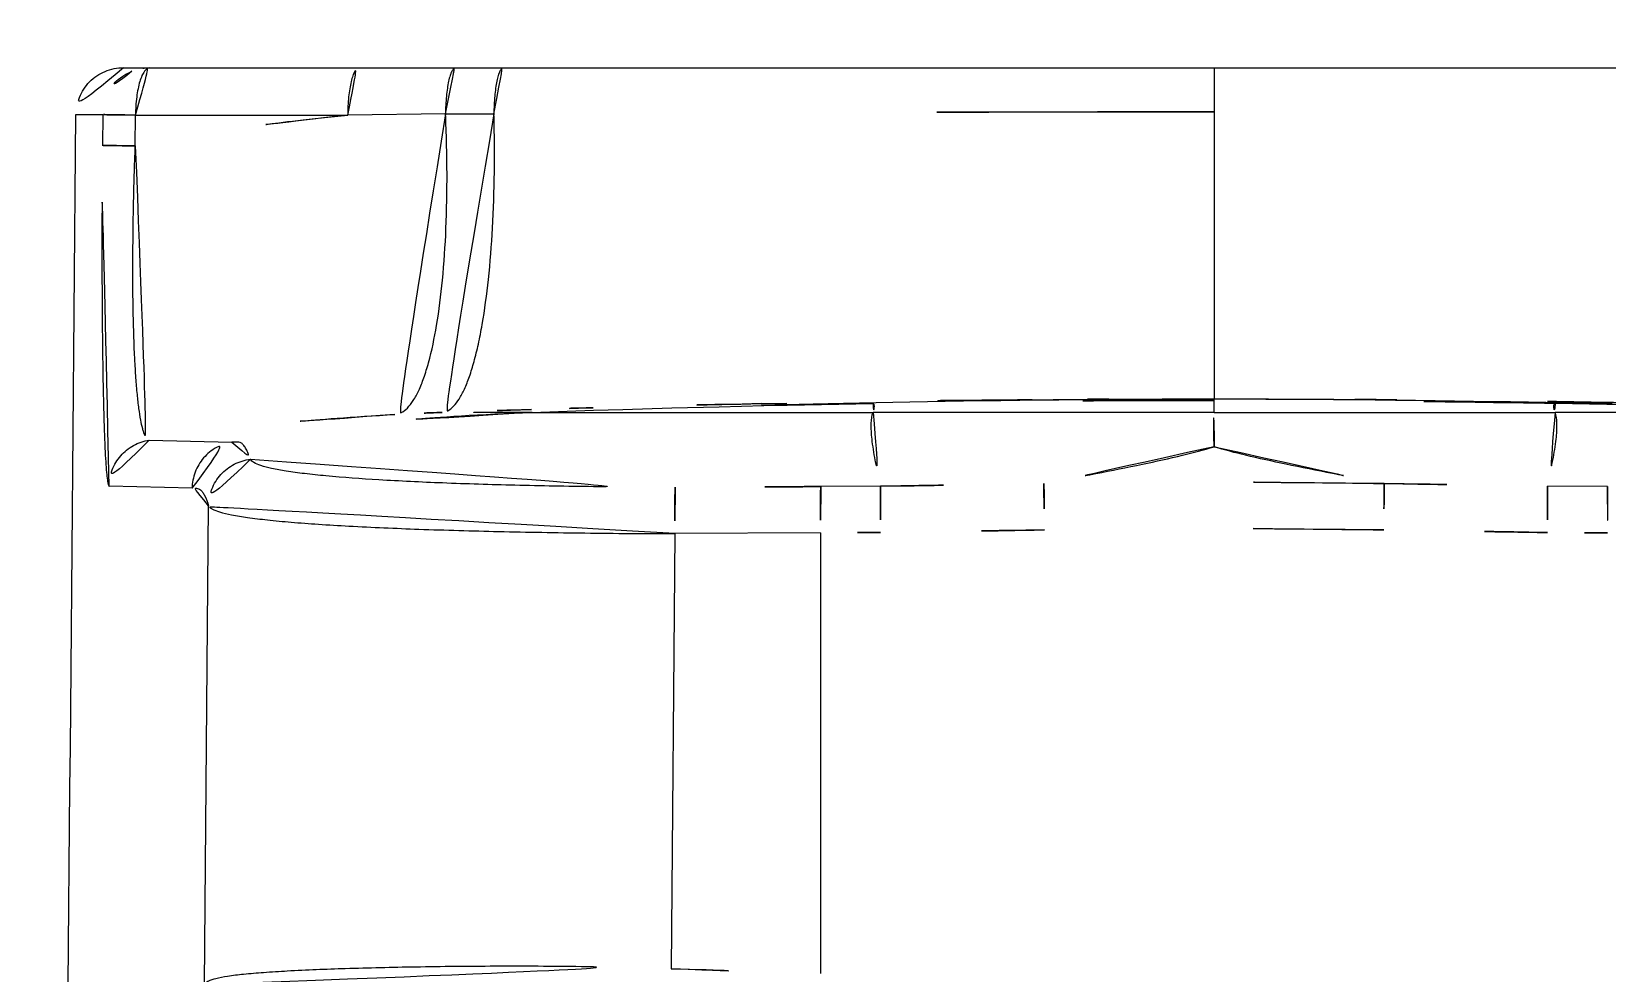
# Model space of a CAD drawing. Extents: x 16296660632 to 16296672714, y -37409619871 to -37409617455.
# Drawn here: x 16296672226.76 to 16296672260.05, y -37409617780.29 to -37409617760.39 of the extents above; entities that cross this region are included whole.
import ezdxf

# ---------------------------------------------------------------- set-up
doc = ezdxf.new("R2010")
doc.units = 0
doc.header["$LTSCALE"] = 10
doc.header["$MEASUREMENT"] = 0
doc.layers.get('0').update_dxf_attribs({"linetype": 'CONTINUOUS'})
doc.layers.add('02___PRT_ALL_AXES', color=7, linetype='CONTINUOUS')

msp = doc.modelspace()

# ---------------------------------------------------------------- linework, layer by layer
at = {"color": 7, "linetype": 'Continuous'}
for p, q in [((16296672228.70253, -37409617761.151016), (16296672274.785931, -37409617761.151016)), ((16296672251.74423, -37409617761.151016), (16296672251.74441, -37409617762.084373)), ((16296672227.69961, -37409617762.142281), (16296672228.2659, -37409617762.142281)), ((16296672228.2659, -37409617762.142281), (16296672228.260151, -37409617762.802208)), ((16296672228.95496, -37409617762.801888), (16296672228.96077, -37409617762.151016)), ((16296672228.960779, -37409617762.151016), (16296672233.44301, -37409617762.151016)), ((16296672235.508539, -37409617762.129318), (16296672233.441959, -37409617762.151039)), ((16296672235.50848, -37409617762.129318), (16296672236.53076, -37409617762.122772)), ((16296672251.743811, -37409617762.084328), (16296672251.74477, -37409617768.001106)), ((16296672242.18206, -37409617768.248871), (16296672242.717661, -37409617768.238228)), ((16296672242.72332, -37409617768.280151), (16296672244.53961, -37409617768.244034)), ((16296672247.90123, -37409617768.166817), (16296672248.34409, -37409617768.163391)), ((16296672248.346041, -37409617768.164124), (16296672248.783449, -37409617768.16095)), ((16296672248.783449, -37409617768.16095), (16296672249.3475, -37409617768.157494)), ((16296672249.3475, -37409617768.157494), (16296672249.86051, -37409617768.154984)), ((16296672249.47336, -37409617768.158218), (16296672249.69677, -37409617768.156929)), ((16296672249.69677, -37409617768.156929), (16296672250.169861, -37409617768.154533)), ((16296672249.86051, -37409617768.154984), (16296672250.21294, -37409617768.15361)), ((16296672250.21294, -37409617768.15361), (16296672250.963181, -37409617768.151619)), ((16296672250.963181, -37409617768.151619), (16296672251.74423, -37409617768.150963)), ((16296672251.55958, -37409617768.148041), (16296672251.74423, -37409617768.147629)), ((16296672251.74423, -37409617768.4347), (16296672251.74423, -37409617768.147629)), ((16296672251.74423, -37409617768.150963), (16296672251.74423, -37409617768.151077)), ((16296672251.74423, -37409617768.151016), (16296672251.74423, -37409617768.150963)), ((16296672251.74423, -37409617768.151207), (16296672251.74423, -37409617768.151016)), ((16296672251.74477, -37409617768.001106), (16296672251.74506, -37409617768.151016)), ((16296672252.360001, -37409617768.151367), (16296672252.636681, -37409617768.151817)), ((16296672253.25436, -37409617768.153526), (16296672253.608391, -37409617768.154892)), ((16296672253.608391, -37409617768.154892), (16296672253.827641, -37409617768.155884)), ((16296672253.81571, -37409617768.157066), (16296672253.99354, -37409617768.158089)), ((16296672253.827641, -37409617768.155884), (16296672254.05344, -37409617768.157021)), ((16296672254.05344, -37409617768.157021), (16296672254.27453, -37409617768.158249)), ((16296672254.27453, -37409617768.158249), (16296672254.57765, -37409617768.16011)), ((16296672254.57765, -37409617768.16011), (16296672254.897539, -37409617768.1623)), ((16296672254.897539, -37409617768.1623), (16296672255.059389, -37409617768.16349)), ((16296672255.059389, -37409617768.16349), (16296672255.16398, -37409617768.164291)), ((16296672255.603901, -37409617768.166962), (16296672255.16593, -37409617768.163544)), ((16296672260.765141, -37409617768.280151), (16296672258.948839, -37409617768.244034)), ((16296672237.335329, -37409617768.434914), (16296672238.635189, -37409617768.39106)), ((16296672237.337111, -37409617768.434853), (16296672244.53961, -37409617768.434837)), ((16296672242.186871, -37409617768.277863), (16296672242.4622, -37409617768.271057)), ((16296672251.74423, -37409617768.4347), (16296672244.53961, -37409617768.434837)), ((16296672251.74423, -37409617768.4347), (16296672258.948839, -37409617768.434837)), ((16296672266.151211, -37409617768.434837), (16296672258.948839, -37409617768.434837)), ((16296672229.24815, -37409617769.019043), (16296672230.99629, -37409617769.064369)), ((16296672230.156811, -37409617770.038879), (16296672228.40299, -37409617769.994019)), ((16296672244.69862, -37409617769.995377), (16296672243.43675, -37409617770.001999)), ((16296672260.051701, -37409617770.001999), (16296672258.78764, -37409617769.995361)), ((16296672230.41803, -37409617780.524757), (16296672230.503969, -37409617770.407066)), ((16296672240.353689, -37409617770.993958), (16296672240.275579, -37409617780.190086)), ((16296672243.431101, -37409617770.980461), (16296672240.353689, -37409617770.993958)), ((16296672243.431101, -37409617770.980461), (16296672243.429951, -37409617780.291237))]:
    msp.add_line(p, q, dxfattribs=at)
for points in [[(16296672242.4622, -37409617768.271057), (16296672242.704081, -37409617768.265221), (16296672242.98015, -37409617768.25872), (16296672243.27668, -37409617768.251938), (16296672243.59008, -37409617768.245003), (16296672243.917669, -37409617768.237984), (16296672244.25663, -37409617768.231003), (16296672244.60383, -37409617768.224136), (16296672244.958429, -37409617768.217422), (16296672245.32044, -37409617768.210876), (16296672245.689699, -37409617768.204529), (16296672246.066071, -37409617768.198402), (16296672246.449459, -37409617768.192497), (16296672246.83975, -37409617768.186867), (16296672247.236799, -37409617768.181534), (16296672247.64045, -37409617768.176483), (16296672248.050541, -37409617768.171753), (16296672248.466881, -37409617768.167374), (16296672248.88962, -37409617768.163361), (16296672249.318741, -37409617768.159729), (16296672249.75423, -37409617768.156502), (16296672250.196079, -37409617768.153702), (16296672250.64427, -37409617768.151337), (16296672251.09878, -37409617768.149452), (16296672251.55958, -37409617768.148041)], [(16296672250.169861, -37409617768.154533), (16296672250.709261, -37409617768.152443), (16296672251.342119, -37409617768.150864), (16296672251.74423, -37409617768.150337)], [(16296672251.74423, -37409617768.147629), (16296672251.947041, -37409617768.148087), (16296672252.42523, -37409617768.149582), (16296672252.896379, -37409617768.151588), (16296672253.360491, -37409617768.154099), (16296672253.817591, -37409617768.157082), (16296672254.26771, -37409617768.160507), (16296672254.71085, -37409617768.164383), (16296672255.147051, -37409617768.168648), (16296672255.576389, -37409617768.173302), (16296672255.99897, -37409617768.178307), (16296672256.41461, -37409617768.18367), (16296672256.82316, -37409617768.189346), (16296672257.224501, -37409617768.195312), (16296672257.61853, -37409617768.201553), (16296672258.005171, -37409617768.208038), (16296672258.38431, -37409617768.214737), (16296672258.755859, -37409617768.221657), (16296672259.11978, -37409617768.228752), (16296672259.47727, -37409617768.236031), (16296672259.824329, -37409617768.243393), (16296672260.15633, -37409617768.250687)], [(16296672251.74423, -37409617768.150337), (16296672252.2335, -37409617768.151016), (16296672252.952379, -37409617768.15303), (16296672253.524441, -37409617768.155502), (16296672253.81571, -37409617768.157066)], [(16296672251.74423, -37409617768.150963), (16296672251.94743, -37409617768.150993), (16296672252.18853, -37409617768.151154), (16296672252.360001, -37409617768.151367)], [(16296672252.636681, -37409617768.151817), (16296672252.83757, -37409617768.152283), (16296672253.01861, -37409617768.152771), (16296672253.25436, -37409617768.153526)], [(16296672238.63579, -37409617768.391037), (16296672239.254999, -37409617768.371582), (16296672240.29187, -37409617768.341057), (16296672241.28989, -37409617768.314171), (16296672242.236111, -37409617768.29113), (16296672242.72332, -37409617768.280151)]]:
    msp.add_lwpolyline(points, dxfattribs=at)
for centre, radius, start, end in [((16296672229.266029, -37409617762.151016), 1.000141, 112.3947756, 179.4994774), ((16296672238.472429, -37409617812.62825), 50.727176, 95.6899976, 100.8139631), ((16296672251.751591, -37409620776.361351), 3014.27702, 90.000109283, 90.289274128), ((16296672251.71513, -37409620786.380272), 3024.295897, 89.711272282, 89.999453585), ((16296672251.758249, -37409618236.380302), 468.22936, 90.47199712, 91.10633716), ((16296672251.74461, -37409618176.211121), 408.030703, 90, 91.01179148), ((16296672251.744551, -37409618235.357582), 467.206566, 90.27244261, 90.41702621), ((16296672251.743839, -37409618176.211121), 408.030703, 88.98820852, 90), ((16296672251.744699, -37409618234.933868), 466.782864, 89.58002003, 89.72383972), ((16296672251.724991, -37409618236.709824), 468.558919, 88.8937721, 89.52570802), ((16296672237.27272, -37409617821.336693), 52.933728, 93.0679509, 98.7181872), ((16296672239.129009, -37409617819.037773), 50.634639, 92.0303527, 99.2433158), ((16296672237.24684, -37409617820.920433), 52.51667, 91.9731715, 93.063999), ((16296672251.940319, -37409618244.041107), 475.89241, 91.75984509, 91.98825863), ((16296672251.91309, -37409618243.155479), 475.006352, 91.6029504, 91.75984509), ((16296672251.843969, -37409618240.641281), 472.49121, 91.17170136, 91.60305964), ((16296672251.74423, -37409617995.634666), 225.72433, 89.08788261, 90.9124452), ((16296672251.74423, -37409617996.275993), 225.385709, 89.08919384, 90.91113397), ((16296672250.415409, -37409617513.227913), 267.154671, 267.82486192, 268.5016661)]:
    msp.add_arc(centre, radius, start, end, dxfattribs=at)
for points, knots in [([(16296672228.70253, -37409617761.151016), (16296672228.570959, -37409617761.151016), (16296672228.305099, -37409617761.20433), (16296672227.970261, -37409617761.431229), (16296672227.756411, -37409617761.760918), (16296672227.703899, -37409617762.012779), (16296672227.699249, -37409617762.133057)], [0, 0, 0, 0, 0.25569682, 0.511115603, 0.766078858, 1, 1, 1, 1]), ([(16296672228.96077, -37409617762.151016), (16296672228.96077, -37409617762.023209), (16296672228.971201, -37409617761.836662), (16296672229.008659, -37409617761.601196), (16296672229.04538, -37409617761.45076), (16296672229.08979, -37409617761.32634), (16296672229.140779, -37409617761.232178), (16296672229.19717, -37409617761.169144), (16296672229.244711, -37409617761.151016), (16296672229.265511, -37409617761.151016)], [0, 0, 0, 0, 0.34955497, 0.509216798, 0.651585114, 0.772549851, 0.869518856, 0.943086078, 1, 1, 1, 1]), ([(16296672233.443001, -37409617762.151016), (16296672233.443001, -37409617762.023323), (16296672233.451241, -37409617761.837357), (16296672233.481569, -37409617761.601639), (16296672233.510509, -37409617761.452011), (16296672233.54731, -37409617761.326576), (16296672233.59029, -37409617761.222923), (16296672233.64789, -37409617761.151016), (16296672233.688181, -37409617761.151016)], [0, 0, 0, 0, 0.359922921, 0.523755474, 0.668883351, 0.790786411, 0.886431632, 1, 1, 1, 1]), ([(16296672235.50848, -37409617762.129318), (16296672235.509081, -37409617762.003868), (16296672235.517111, -37409617761.821487), (16296672235.54434, -37409617761.590637), (16296672235.57056, -37409617761.444122), (16296672235.601761, -37409617761.323433), (16296672235.637711, -37409617761.232681), (16296672235.674999, -37409617761.172058), (16296672235.711479, -37409617761.151016), (16296672235.726801, -37409617761.151016)], [0, 0, 0, 0, 0.363719065, 0.528373249, 0.673645486, 0.794993086, 0.889272237, 0.95558271, 1, 1, 1, 1]), ([(16296672236.53076, -37409617762.122772), (16296672236.531481, -37409617761.99807), (16296672236.539141, -37409617761.816902), (16296672236.564711, -37409617761.587547), (16296672236.58926, -37409617761.442162), (16296672236.61829, -37409617761.322487), (16296672236.65189, -37409617761.232567), (16296672236.686001, -37409617761.17276), (16296672236.72047, -37409617761.15107), (16296672236.734909, -37409617761.151016)], [0, 0, 0, 0, 0.365994397, 0.53137213, 0.677060953, 0.798470316, 0.892360358, 0.957612608, 1, 1, 1, 1]), ([(16296672228.96077, -37409617762.151016), (16296672228.8692, -37409617762.150131), (16296672228.70429, -37409617762.148422), (16296672228.511789, -37409617762.146347), (16296672228.390261, -37409617762.144608), (16296672228.328899, -37409617762.143967), (16296672228.28982, -37409617762.142738), (16296672228.271259, -37409617762.142883), (16296672228.26593, -37409617762.142288)], [0, 0, 0, 0, 0.395351891, 0.711989099, 0.831062317, 0.920108958, 0.976827921, 1, 1, 1, 1]), ([(16296672235.508539, -37409617762.129318), (16296672235.527611, -37409617762.540817), (16296672235.548441, -37409617763.347893), (16296672235.52829, -37409617764.519562), (16296672235.45751, -37409617765.598923), (16296672235.339109, -37409617766.546547), (16296672235.19849, -37409617767.235741), (16296672235.059179, -37409617767.692261), (16296672234.952459, -37409617767.961731), (16296672234.83802, -37409617768.177689), (16296672234.71595, -37409617768.339088), (16296672234.58474, -37409617768.445343), (16296672234.485769, -37409617768.475998), (16296672234.439659, -37409617768.478844)], [0, 0, 0, 0, 0.185783236, 0.363976998, 0.528333552, 0.673363334, 0.794434689, 0.844951685, 0.888453598, 0.924963508, 0.954864217, 0.979169452, 1, 1, 1, 1]), ([(16296672236.530809, -37409617762.122787), (16296672236.542101, -37409617762.534126), (16296672236.548771, -37409617763.340286), (16296672236.511351, -37409617764.509491), (16296672236.427891, -37409617765.584923), (16296672236.31912, -37409617766.40284), (16296672236.207781, -37409617766.979469), (16296672236.118891, -37409617767.346748), (16296672236.02202, -37409617767.664772), (16296672235.91799, -37409617767.930931), (16296672235.807671, -37409617768.143463), (16296672235.691191, -37409617768.301399), (16296672235.566971, -37409617768.404709), (16296672235.47271, -37409617768.433487), (16296672235.42938, -37409617768.435211)], [0, 0, 0, 0, 0.186949122, 0.366156681, 0.531303957, 0.676827346, 0.740724026, 0.79804123, 0.84842895, 0.891652337, 0.927703777, 0.956926215, 0.9803006, 1, 1, 1, 1]), ([(16296672228.95496, -37409617762.801888), (16296672228.8634, -37409617762.801003), (16296672228.698509, -37409617762.799301), (16296672228.506029, -37409617762.797234), (16296672228.38451, -37409617762.795486), (16296672228.32316, -37409617762.794853), (16296672228.284081, -37409617762.793633), (16296672228.26553, -37409617762.79377), (16296672228.260201, -37409617762.793182)], [0, 0, 0, 0, 0.395360143, 0.711993608, 0.831064625, 0.920109952, 0.976828258, 1, 1, 1, 1]), ([(16296672228.954969, -37409617762.801903), (16296672228.93779, -37409617763.220001), (16296672228.91622, -37409617764.039963), (16296672228.90057, -37409617765.22644), (16296672228.907129, -37409617766.309433), (16296672228.932911, -37409617767.12455), (16296672228.966299, -37409617767.68969), (16296672228.99485, -37409617768.039513), (16296672229.027651, -37409617768.336029), (16296672229.06513, -37409617768.578812), (16296672229.10006, -37409617768.745064), (16296672229.131081, -37409617768.852547), (16296672229.159269, -37409617768.934647), (16296672229.20343, -37409617769.018639), (16296672229.24925, -37409617769.014587)], [0, 0, 0, 0, 0.200212518, 0.392411273, 0.567715281, 0.718347781, 0.782528304, 0.838576303, 0.886229344, 0.925315356, 0.955851725, 0.967956367, 0.977989658, 1, 1, 1, 1]), ([(16296672228.40299, -37409617769.994019), (16296672228.39867, -37409617769.993736), (16296672228.389469, -37409617769.981239), (16296672228.381889, -37409617769.956947), (16296672228.372339, -37409617769.915901), (16296672228.3591, -37409617769.830887), (16296672228.343821, -37409617769.683777), (16296672228.327709, -37409617769.460007), (16296672228.3125, -37409617769.173027), (16296672228.29854, -37409617768.824402), (16296672228.28602, -37409617768.415901), (16296672228.27516, -37409617767.950447), (16296672228.266081, -37409617767.431763), (16296672228.256241, -37409617766.64843), (16296672228.249649, -37409617765.578873), (16296672228.250179, -37409617764.219933), (16296672228.25592, -37409617763.28125), (16296672228.260151, -37409617762.802208)], [0, 0, 0, 0, 0.001803221, 0.005432436, 0.011159134, 0.019049025, 0.041421327, 0.072609828, 0.112545412, 0.161084521, 0.217938335, 0.282759723, 0.354995615, 0.434006813, 0.609036245, 0.800470719, 1, 1, 1, 1]), ([(16296672244.53961, -37409617768.244034), (16296672244.54903, -37409617768.249718), (16296672244.565781, -37409617768.270218), (16296672244.57048, -37409617768.314453), (16296672244.56146, -37409617768.370613), (16296672244.548109, -37409617768.411812), (16296672244.53961, -37409617768.434837)], [0, 0, 0, 0, 0.162479044, 0.363145749, 0.63751106, 1, 1, 1, 1]), ([(16296672258.948839, -37409617768.244034), (16296672258.939421, -37409617768.249718), (16296672258.92267, -37409617768.270233), (16296672258.917971, -37409617768.314453), (16296672258.927, -37409617768.370613), (16296672258.94034, -37409617768.411812), (16296672258.948839, -37409617768.434837)], [0, 0, 0, 0, 0.16247885, 0.363146238, 0.637511772, 1, 1, 1, 1]), ([(16296672237.335329, -37409617768.434914), (16296672237.00432, -37409617768.434937), (16296672236.37207, -37409617768.430443), (16296672235.73983, -37409617768.435181), (16296672235.438589, -37409617768.434891)], [0, 0, 0, 0, 0.523542202, 1, 1, 1, 1]), ([(16296672244.539339, -37409617768.434837), (16296672244.512779, -37409617768.506607), (16296672244.49316, -37409617768.698013), (16296672244.51581, -37409617769.035202), (16296672244.5888, -37409617769.48085), (16296672244.66301, -37409617769.811234), (16296672244.70763, -37409617769.994583)], [0, 0, 0, 0, 0.1451559, 0.357654741, 0.64205031, 1, 1, 1, 1]), ([(16296672251.74427, -37409617769.161308), (16296672251.74999, -37409617769.021767), (16296672251.74299, -37409617768.825851), (16296672251.733231, -37409617768.583923), (16296672251.737181, -37409617768.48085), (16296672251.74423, -37409617768.4347)], [0, 0, 0, 0, 0.576336375, 0.807329937, 1, 1, 1, 1]), ([(16296672258.949039, -37409617768.434837), (16296672258.97558, -37409617768.506607), (16296672258.995171, -37409617768.698013), (16296672258.97249, -37409617769.03521), (16296672258.89945, -37409617769.480858), (16296672258.82522, -37409617769.811241), (16296672258.78059, -37409617769.994591)], [0, 0, 0, 0, 0.145150953, 0.357649612, 0.642047196, 1, 1, 1, 1]), ([(16296672229.24815, -37409617769.019043), (16296672229.133209, -37409617769.03698), (16296672228.90769, -37409617769.114037), (16296672228.631029, -37409617769.33815), (16296672228.44758, -37409617769.643387), (16296672228.40262, -37409617769.877579), (16296672228.40085, -37409617769.99398)], [0, 0, 0, 0, 0.249920569, 0.499845486, 0.749901653, 1, 1, 1, 1]), ([(16296672230.154671, -37409617770.038849), (16296672230.156389, -37409617769.922897), (16296672230.20088, -37409617769.689621), (16296672230.38283, -37409617769.385117), (16296672230.657579, -37409617769.160812), (16296672230.881861, -37409617769.082901), (16296672230.99629, -37409617769.064369)], [0, 0, 0, 0, 0.250048197, 0.500063937, 0.750041797, 1, 1, 1, 1]), ([(16296672230.995689, -37409617769.060623), (16296672231.027069, -37409617769.061241), (16296672231.07534, -37409617769.062592), (16296672231.14279, -37409617769.064583), (16296672231.202271, -37409617769.08255), (16296672231.25205, -37409617769.138878), (16296672231.303141, -37409617769.211952), (16296672231.342051, -37409617769.314011), (16296672231.36904, -37409617769.387894), (16296672231.389231, -37409617769.425873)], [0, 0, 0, 0, 0.157040858, 0.241504916, 0.338112012, 0.45709594, 0.607057965, 0.78474684, 1, 1, 1, 1]), ([(16296672251.74427, -37409617769.161308), (16296672251.5247, -37409617769.229881), (16296672251.020639, -37409617769.358757), (16296672250.187071, -37409617769.53949), (16296672249.21249, -37409617769.736923), (16296672248.520781, -37409617769.870941), (16296672248.15572, -37409617769.938873)], [0, 0, 0, 0, 0.187875182, 0.424535473, 0.696712167, 1, 1, 1, 1]), ([(16296672251.74427, -37409617769.161308), (16296672251.96327, -37409617769.231522), (16296672252.467991, -37409617769.357628), (16296672253.30298, -37409617769.541344), (16296672254.279869, -37409617769.735649), (16296672254.973551, -37409617769.868446), (16296672255.3375, -37409617769.938957)], [0, 0, 0, 0, 0.187611043, 0.42383702, 0.697590166, 1, 1, 1, 1]), ([(16296672231.389231, -37409617769.42588), (16296672231.270269, -37409617769.439796), (16296672231.03533, -37409617769.51136), (16296672230.745001, -37409617769.735321), (16296672230.552019, -37409617770.046791), (16296672230.50532, -37409617770.287613), (16296672230.504009, -37409617770.407066)], [0, 0, 0, 0, 0.250267253, 0.500393287, 0.750342793, 1, 1, 1, 1]), ([(16296672231.389231, -37409617769.425873), (16296672231.40052, -37409617769.455704), (16296672231.474319, -37409617769.51252), (16296672231.626101, -37409617769.570129), (16296672231.857929, -37409617769.628738), (16296672232.16572, -37409617769.6828), (16296672232.54961, -37409617769.733994), (16296672233.20105, -37409617769.801224), (16296672234.17378, -37409617769.870064), (16296672235.50433, -37409617769.933189), (16296672237.016729, -37409617769.979851), (16296672238.655781, -37409617770.008774), (16296672239.784781, -37409617770.015717), (16296672240.360319, -37409617770.016441)], [0, 0, 0, 0, 0.010582872, 0.028458035, 0.054694634, 0.089383828, 0.132315296, 0.183152272, 0.306763684, 0.455900505, 0.625269911, 0.808968244, 1, 1, 1, 1]), ([(16296672230.503969, -37409617770.407066), (16296672230.47963, -37409617770.332977), (16296672230.444309, -37409617770.23259), (16296672230.381769, -37409617770.121788), (16296672230.337111, -37409617770.072952), (16296672230.29063, -37409617770.046852), (16296672230.230289, -37409617770.035233), (16296672230.186029, -37409617770.039421), (16296672230.156811, -37409617770.038879)], [0, 0, 0, 0, 0.416064203, 0.564881991, 0.676068476, 0.764575679, 0.844112584, 1, 1, 1, 1]), ([(16296672240.36031, -37409617770.016434), (16296672240.357281, -37409617770.054993), (16296672240.355921, -37409617770.167381), (16296672240.35293, -37409617770.379333), (16296672240.352631, -37409617770.666557), (16296672240.353121, -37409617770.880127), (16296672240.35371, -37409617770.993958)], [0, 0, 0, 0, 0.118679192, 0.344591863, 0.65067794, 1, 1, 1, 1]), ([(16296672243.436689, -37409617770.00267), (16296672243.433649, -37409617770.041107), (16296672243.432369, -37409617770.153374), (16296672243.429449, -37409617770.365273), (16296672243.4293, -37409617770.652718), (16296672243.42989, -37409617770.866501), (16296672243.430531, -37409617770.980461)], [0, 0, 0, 0, 0.118283999, 0.344110619, 0.650365105, 1, 1, 1, 1]), ([(16296672244.69869, -37409617769.994759), (16296672244.69545, -37409617770.033127), (16296672244.695169, -37409617770.145409), (16296672244.693649, -37409617770.357269), (16296672244.696621, -37409617770.644791), (16296672244.69886, -37409617770.85862), (16296672244.700359, -37409617770.972618)], [0, 0, 0, 0, 0.118116071, 0.343960823, 0.6502654, 1, 1, 1, 1]), ([(16296672248.14986, -37409617769.938957), (16296672248.148991, -37409617769.97654), (16296672248.150061, -37409617770.087677), (16296672248.15247, -37409617770.414284), (16296672248.157, -37409617770.703293), (16296672248.160419, -37409617770.918762)], [0, 0, 0, 0, 0.115085752, 0.340230083, 1, 1, 1, 1]), ([(16296672255.33733, -37409617769.93895), (16296672255.338209, -37409617769.976517), (16296672255.337139, -37409617770.087669), (16296672255.334721, -37409617770.414261), (16296672255.330191, -37409617770.703278), (16296672255.326771, -37409617770.918747)], [0, 0, 0, 0, 0.115079009, 0.340221542, 1, 1, 1, 1]), ([(16296672258.787571, -37409617769.994698), (16296672258.78908, -37409617770.033127), (16296672258.7896, -37409617770.145264), (16296672258.79055, -37409617770.357193), (16296672258.790319, -37409617770.644707), (16296672258.78903, -37409617770.858597), (16296672258.788099, -37409617770.972618)], [0, 0, 0, 0, 0.118018556, 0.343862289, 0.650212034, 1, 1, 1, 1]), ([(16296672260.051769, -37409617770.00267), (16296672260.05481, -37409617770.041107), (16296672260.05608, -37409617770.153374), (16296672260.059, -37409617770.365273), (16296672260.05916, -37409617770.652718), (16296672260.058571, -37409617770.866501), (16296672260.05793, -37409617770.980461)], [0, 0, 0, 0, 0.118283931, 0.344110549, 0.650365072, 1, 1, 1, 1]), ([(16296672240.353689, -37409617770.993958), (16296672239.720751, -37409617770.996239), (16296672238.479481, -37409617770.986023), (16296672236.67741, -37409617770.955032), (16296672235.01498, -37409617770.908661), (16296672233.74544, -37409617770.854248), (16296672232.84487, -37409617770.800133), (16296672232.27022, -37409617770.757294), (16296672231.770639, -37409617770.710617), (16296672231.35071, -37409617770.660149), (16296672231.013491, -37409617770.606499), (16296672230.76263, -37409617770.549713), (16296672230.60705, -37409617770.496422), (16296672230.53046, -37409617770.446899), (16296672230.50881, -37409617770.42012), (16296672230.503969, -37409617770.407066)], [0, 0, 0, 0, 0.19156052, 0.375663658, 0.545470888, 0.69487696, 0.760216727, 0.818512496, 0.869272209, 0.912049822, 0.946527673, 0.972500082, 0.989994219, 0.995788064, 1, 1, 1, 1]), ([(16296672230.41803, -37409617780.524399), (16296672230.429701, -37409617780.494164), (16296672230.513571, -37409617780.440712), (16296672230.67782, -37409617780.392906), (16296672230.932409, -37409617780.345886), (16296672231.269609, -37409617780.306236), (16296672231.690969, -37409617780.270653), (16296672232.406891, -37409617780.226578), (16296672233.476151, -37409617780.185013), (16296672234.93891, -37409617780.151222), (16296672236.601471, -37409617780.134933), (16296672238.402969, -37409617780.14296), (16296672239.64332, -37409617780.169838), (16296672240.275579, -37409617780.190086)], [0, 0, 0, 0, 0.009817412, 0.027193998, 0.053072318, 0.087496094, 0.130265802, 0.181047042, 0.304791619, 0.454334232, 0.624237465, 0.808388159, 1, 1, 1, 1])]:
    msp.add_open_spline(points, degree=3, knots=knots, dxfattribs=at)
for points in [[(16296672229.265511, -37409617761.151016), (16296672229.136221, -37409617761.151016), (16296672229.00458, -37409617761.177132), (16296672228.884991, -37409617761.226303)], [(16296672226.76265, -37409617869.162514), (16296672227.07448, -37409617833.489098), (16296672227.388029, -37409617797.815697), (16296672227.69961, -37409617762.142281)], [(16296672243.436689, -37409617770.00267), (16296672242.41124, -37409617770.008698), (16296672241.385771, -37409617770.011078), (16296672240.36031, -37409617770.016434)], [(16296672244.69869, -37409617769.994728), (16296672245.85104, -37409617769.976562), (16296672247.00338, -37409617769.957932), (16296672248.15572, -37409617769.938881)], [(16296672255.3375, -37409617769.938957), (16296672256.48752, -37409617769.95797), (16296672257.637541, -37409617769.976562), (16296672258.787571, -37409617769.99469)], [(16296672244.700359, -37409617770.972618), (16296672244.277081, -37409617770.975304), (16296672243.853809, -37409617770.978043), (16296672243.430531, -37409617770.980461)], [(16296672248.160419, -37409617770.91877), (16296672247.007071, -37409617770.937134), (16296672245.85372, -37409617770.955078), (16296672244.700359, -37409617770.972618)], [(16296672258.788099, -37409617770.972618), (16296672257.63431, -37409617770.95507), (16296672256.480539, -37409617770.937111), (16296672255.326771, -37409617770.918747)], [(16296672260.05793, -37409617770.980461), (16296672259.634649, -37409617770.978043), (16296672259.21137, -37409617770.975304), (16296672258.788099, -37409617770.972618)]]:
    msp.add_open_spline(points, degree=3, dxfattribs=at)
at = {"layer": '02___PRT_ALL_AXES', "color": 7, "linetype": 'Continuous'}
msp.add_arc((16296672251.74423, -37409617762.175133), 20.94288, 169.477317, 177.1973035, dxfattribs=at)

doc.saveas('drawing.dxf')
